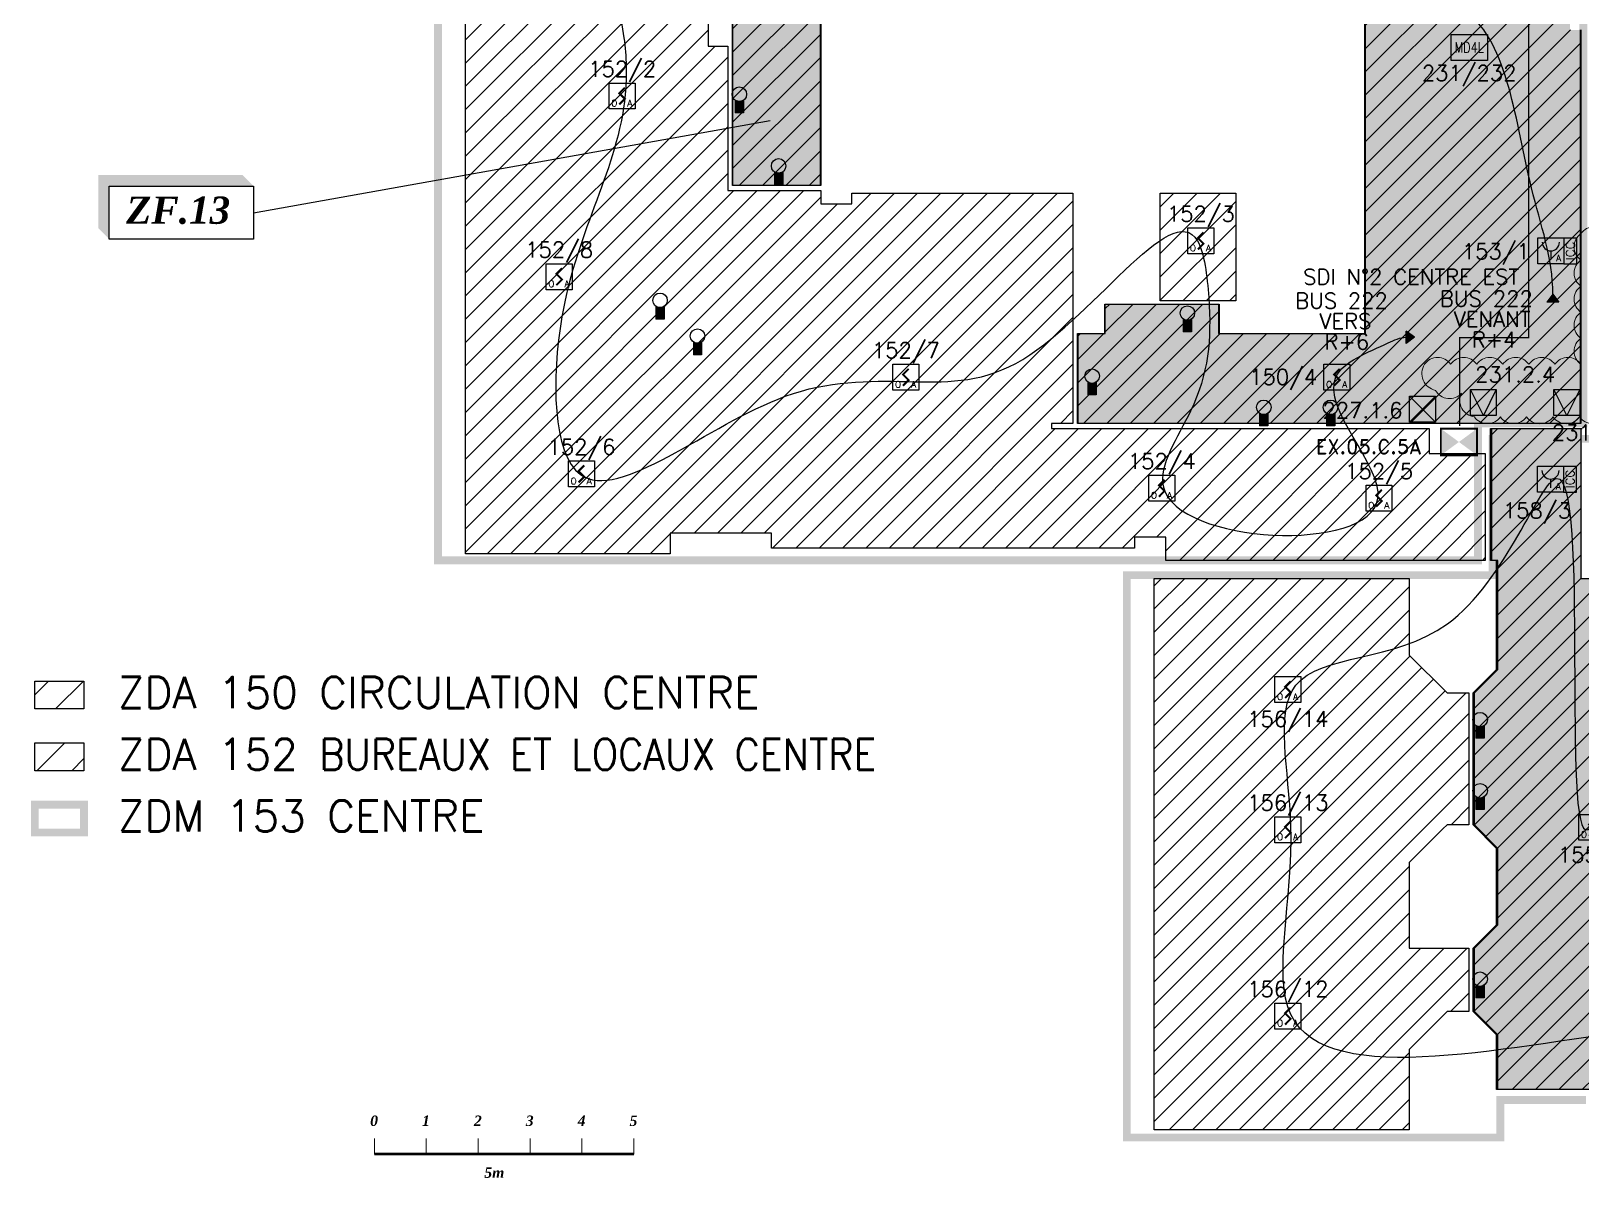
# Model space of a CAD drawing. Header units: millimetres. Extents: x 122.9 to 199.4, y 0.7 to 81.4.
# Drawn here: x 122.9 to 152.77, y 5.15 to 27.26 of the extents above; entities that cross this region are included whole.
import ezdxf
from ezdxf.enums import TextEntityAlignment as Align

# ---------------------------------------------------------------- set-up
doc = ezdxf.new("R2010")
doc.units = ezdxf.units.MM
doc.linetypes.add('CONTINU', pattern=[0])
doc.linetypes.add('SLD', pattern=[0])
for name, color, linetype in [('ATEIS MISE EN SECURITE', 7, 'Continuous'), ('ATEIS ZONES MES', 7, 'Continuous'), ('JCC-ADRESSAGE', 6, 'Continuous'), ('JCC-ALARME GENERALE SELECTIVE', 3, 'Continuous'), ('JCC-CCF', 6, 'Continuous'), ('JCC-DECLENCHEUR MANUEL AVEC ISOLATEUR', 5, 'Continuous'), ('JCC-ELEMENT DEPORTE_4 L DAS', 1, 'Continuous'), ('JCC-FILERIE SDI', 6, 'Continuous'), ('JCC-INDICATEUR ACTION', 1, 'Continuous'), ('JCC-LOCAUX', 4, 'Continuous'), ('JCC-OPTIQUE_A', 1, 'Continuous'), ('JCC-UAE-SDI', 7, 'Continuous'), ('JCC-VENTOUSE_PCF', 1, 'Continuous'), ('JCC-ZONING ZDA-ZDM', 5, 'Continuous')]:
    doc.layers.add(name, color=color, linetype=linetype)
doc.layers.add('JCC-MD4L', color=1, linetype='Continuous', lineweight=0)
doc.styles.add('HELVL', font='ROMAND.SHX')
doc.styles.add('LOCAUX', font='romans.shx', dxfattribs={"width": 0.75})
doc.styles.add('ROMANC9', font='')
doc.styles.get("Standard").update_dxf_attribs({"font": 'romans.shx'})
doc.styles.add('TEXTE', font='romans.shx')
doc.styles.get('ROMANC9').set_extended_font_data('Times New Roman', italic=True, bold=True)
pattern_1 = [(45, (130.7682, 5.9324), (-0.2245064, 0.2245064), [])]

# ---------------------------------------------------------------- blocks, each defined once
blk = doc.blocks.new('optique_a')
at = {"layer": 'JCC-OPTIQUE_A', "color": 0}
blk.add_lwpolyline([(-2.5, 2.5), (2.5, 2.5), (2.5, -2.5), (-2.5, -2.5)], close=True, dxfattribs=at)
at = {"layer": 'JCC-OPTIQUE_A', "color": 0, "const_width": 0.385}
blk.add_lwpolyline([(0.54, 1.63), (-0.54, 0.54), (0.54, -0.54), (-0.54, -1.63)], dxfattribs=at)
at = {"layer": 'JCC-ADRESSAGE', "style": 'TEXTE'}
blk.add_attdef('ADRESSE', text='', height=3, dxfattribs=at).set_placement((0, 5), align=Align.MIDDLE)
at = {"layer": 'JCC-LOCAUX', "style": 'LOCAUX', "width": 0.85, "flags": 8}
for p in [(0, 13.75), (0, 11.25), (0, 8.75)]:
    blk.add_attdef('PIECE', text='', height=1.75, dxfattribs=at).set_placement(p, align=Align.MIDDLE)
at = {"layer": 'JCC-OPTIQUE_A', "color": 0}
for s, p in [('O', (-1.5, -2)), ('A', (1.5, -2))]:
    blk.add_text(s, height=1.25, dxfattribs=at).set_placement(p, align=Align.CENTER)
blk = doc.blocks.new('alarme générale selective')
at = {"layer": 'JCC-ALARME GENERALE SELECTIVE', "color": 0}
for p, q in [((2.5, -2.5), (-2.5, 2.5)), ((-2.5, -2.5), (2.5, 2.5))]:
    blk.add_line(p, q, dxfattribs=at)
blk.add_lwpolyline([(-2.5, 2.5), (2.5, 2.5), (2.5, -2.5), (-2.5, -2.5)], close=True, dxfattribs=at)
at = {"layer": 'JCC-ADRESSAGE', "style": 'TEXTE'}
blk.add_attdef('ADRESSE', text='', height=3, dxfattribs=at).set_placement((0, 5), align=Align.MIDDLE)
at = {"layer": 'JCC-LOCAUX', "style": 'LOCAUX', "width": 0.85, "flags": 8}
for p in [(0, 13.75), (0, 11.25), (0, 8.75)]:
    blk.add_attdef('PIECE', text='', height=1.75, dxfattribs=at).set_placement(p, align=Align.MIDDLE)
blk = doc.blocks.new('ventouse PCF')
at = {"layer": 'JCC-VENTOUSE_PCF'}
blk.add_hatch(color=0, dxfattribs=at).paths.add_polyline_path([(0, -2.5), (2.5, 2.5), (-2.5, 2.5)])
at = {"layer": 'JCC-VENTOUSE_PCF', "color": 0}
for p, q in [((0, -2.5), (-2.5, 2.5)), ((2.5, 2.5), (0, -2.5))]:
    blk.add_line(p, q, dxfattribs=at)
blk.add_lwpolyline([(-2.5, 2.5), (2.5, 2.5), (2.5, -2.5), (-2.5, -2.5)], close=True, dxfattribs=at)
at = {"layer": 'JCC-ADRESSAGE', "style": 'TEXTE'}
blk.add_attdef('ADRESSE', text='', height=3, dxfattribs=at).set_placement((0, 5), align=Align.MIDDLE)
at = {"layer": 'JCC-LOCAUX', "style": 'LOCAUX', "width": 0.85, "flags": 8}
for p in [(0, 13.75), (0, 11.25), (0, 8.75)]:
    blk.add_attdef('PIECE', text='', height=1.75, dxfattribs=at).set_placement(p, align=Align.MIDDLE)
blk = doc.blocks.new('déclencheur manuel avec isolateur')
at = {"layer": 'JCC-DECLENCHEUR MANUEL AVEC ISOLATEUR', "color": 0}
for p, q in [((2.5, 2.5), (5.02, 2.5)), ((5.02, -2.5), (5.02, 2.5)), ((0, 0), (0, -1.66)), ((2.5, -2.5), (5.02, -2.5))]:
    blk.add_line(p, q, dxfattribs=at)
blk.add_lwpolyline([(-2.5, 2.5), (2.5, 2.5), (2.5, -2.5), (-2.5, -2.5)], close=True, dxfattribs=at)
blk.add_arc((0, 1.66), 1.66, 180, 0, dxfattribs=at)
at = {"layer": 'JCC-ADRESSAGE', "style": 'TEXTE'}
blk.add_attdef('ADRESSE', text='', height=3, dxfattribs=at).set_placement((0, 5), align=Align.MIDDLE)
at = {"layer": 'JCC-DECLENCHEUR MANUEL AVEC ISOLATEUR', "color": 0}
blk.add_text('ICC', height=1.668, rotation=90, dxfattribs=at).set_placement((3.76, 0), align=Align.MIDDLE_CENTER)
blk.add_text('A', height=1.25, dxfattribs=at).set_placement((1.5, -2), align=Align.CENTER)
at = {"layer": 'JCC-LOCAUX', "style": 'LOCAUX', "width": 0.85, "flags": 8}
for p in [(0, 13.75), (0, 11.25), (0, 8.75)]:
    blk.add_attdef('PIECE', text='', height=1.75, dxfattribs=at).set_placement(p, align=Align.MIDDLE)
blk = doc.blocks.new('indicateur action')
at = {"layer": 'JCC-INDICATEUR ACTION'}
blk.add_hatch(color=0, dxfattribs=at).paths.add_polyline_path([(0.8, -0.05, -0.315344), (-0.8, -0.05), (-0.8, -2.5), (0.8, -2.5)])
at = {"layer": 'JCC-INDICATEUR ACTION', "color": 0}
for p, q in [((-0.8, -0.05), (-0.8, -2.5)), ((0.8, -2.5), (-0.8, -2.5)), ((0.8, -0.05), (0.8, -2.5))]:
    blk.add_line(p, q, dxfattribs=at)
blk.add_circle((0, 1.1), 1.4, dxfattribs=at)
at = {"layer": 'JCC-ADRESSAGE', "style": 'TEXTE'}
blk.add_attdef('ADRESSE', text='', height=3, dxfattribs=at).set_placement((0, 5), align=Align.MIDDLE)
at = {"layer": 'JCC-LOCAUX', "lineweight": 0, "style": 'LOCAUX', "width": 0.75, "flags": 8}
for p in [(0, 13.75), (0, 11.25), (0, 8.75)]:
    blk.add_attdef('PIECE', text='', height=1.75, dxfattribs=at).set_placement(p, align=Align.MIDDLE)
blk = doc.blocks.new('MD4L')
at = {"layer": 'JCC-ELEMENT DEPORTE_4 L DAS', "color": 0}
blk.add_lwpolyline([(-3.5, 2.5), (3.5, 2.5), (3.5, -2.5), (-3.5, -2.5)], close=True, dxfattribs=at)
at = {"layer": 'JCC-ADRESSAGE', "style": 'TEXTE'}
blk.add_attdef('ADRESSE', text='', height=3, dxfattribs=at).set_placement((0, 5), align=Align.MIDDLE)
at = {"layer": 'JCC-ELEMENT DEPORTE_4 L DAS', "color": 0, "width": 0.8}
blk.add_text('MD4L', height=2, dxfattribs=at).set_placement((0, 0), align=Align.MIDDLE_CENTER)
blk = doc.blocks.new('ECHELLE')
at = {"linetype": 'Continuous', "lineweight": 20}
for p, q in [((0, 3), (0, 0)), ((10, 0), (10, 3)), ((20, 0), (20, 3)), ((30, 0), (30, 3)), ((40, 0), (40, 3)), ((50, 0), (50, 3))]:
    blk.add_line(p, q, dxfattribs=at)
at = {"linetype": 'Continuous', "lineweight": 20, "const_width": 0.5, "flags": 128}
blk.add_lwpolyline([(0, 0), (50, 0)], dxfattribs=at)
at = {"linetype": 'Continuous', "style": 'ROMANC9'}
for s, p in [('0', (-0.83, 5.42)), ('1', (9.17, 5.42)), ('2', (19.17, 5.42)), ('3', (29.17, 5.42)), ('4', (39.17, 5.42)), ('5', (49.17, 5.42)), ('5m', (21.17, -4.58))]:
    blk.add_text(s, height=2, dxfattribs=at).set_placement(p)
blk = doc.blocks.new("VOLETS D'EXTRACTION DE DESENFUMAGE")
at = {"color": 1, "linetype": 'SLD', "const_width": 0.373}
blk.add_lwpolyline([(0, 5.12), (0, 0), (6.97, 0), (6.97, 5.12)], close=True, dxfattribs=at)
at = {"color": 1, "linetype": 'SLD'}
blk.add_solid([(0, 5.12), (0, 0), (6.97, 0), (6.97, 5.12)], dxfattribs=at)

msp = doc.modelspace()

# ---------------------------------------------------------------- hatches: boundary and pattern name
at = {"layer": 'ATEIS ZONES MES'}
h = msp.add_hatch(dxfattribs=at)
h.set_pattern_fill('DOTS', color=1, scale=0.1, style=0)
h.set_pattern_definition([(0, (156.5689, 5.93238), (0.079375, 0.15875), [0, -0.15875])])
h.paths.add_polyline_path([(136.419, 30.763), (138.159, 30.763), (138.159, 30.759), (138.259, 30.759), (138.259, 31.132), (141.679, 31.132), (145.953, 31.132), (145.953, 31.383), (147.503, 31.383), (148.077, 31.383), (152.184, 31.382), (152.184, 31.182), (152.659, 31.182), (152.659, 31.308), (152.732, 31.308), (152.729, 27.982), (152.559, 27.982), (152.559, 27.282), (152.759, 27.282), (152.759, 22.707), (152.759, 19.698), (143.07, 19.698), (143.07, 21.432), (143.594, 21.432), (143.595, 21.998), (145.787, 21.998), (145.789, 21.998), (145.789, 21.432), (148.609, 21.432), (148.609, 27.532), (138.109, 27.532), (138.109, 24.283), (136.419, 24.283)])
h = msp.add_hatch(dxfattribs=at)
h.set_pattern_fill('DOTS', color=3, scale=0.1, style=0)
h.set_pattern_definition([(0, (75.34654, 5.93238), (0.079375, 0.15875), [0, -0.15875])])
h.paths.add_polyline_path([(172.845, 24.077), (172.775, 24.077), (172.775, 16.716), (175.139, 16.717), (175.139, 15.037), (175.139, 15.007), (174.979, 15.007), (174.515, 14.507), (172.845, 14.507), (172.845, 10.507), (171.245, 10.507), (171.245, 10.907), (169.265, 10.907), (168.815, 10.457), (166.275, 10.457), (165.825, 10.907), (161.965, 10.907), (161.615, 10.457), (159.076, 10.457), (158.626, 10.907), (154.915, 10.907), (154.465, 10.457), (153.045, 10.457), (153.045, 6.857), (151.17, 6.857), (151.17, 7.912), (150.72, 8.362), (150.72, 9.582), (151.17, 10.032), (151.17, 11.507), (150.72, 11.962), (150.72, 14.502), (151.17, 14.952), (151.17, 17.057), (151.055, 17.057), (151.055, 19.598), (152.795, 19.598), (152.795, 16.707), (153.045, 16.707), (153.045, 12.807), (170.795, 12.807), (170.795, 21.132), (153.045, 21.132), (153.045, 23.283), (154.465, 23.283), (154.915, 22.833), (158.626, 22.833), (159.076, 23.283), (161.615, 23.283), (161.965, 22.833), (165.825, 22.833), (166.275, 23.283), (168.815, 23.283), (169.265, 22.833), (171.145, 22.833), (171.145, 26.257), (171.245, 26.257), (171.245, 26.707), (172.845, 26.707)])
at = {"layer": 'JCC-FILERIE SDI'}
for points in [[(152.231, 22.188), (152.113, 22.032), (152.349, 22.032)], [(149.562, 21.357), (149.406, 21.475), (149.406, 21.239)]]:
    msp.add_hatch(color=3, dxfattribs=at).paths.add_polyline_path(points)
at = {"layer": 'JCC-ZONING ZDA-ZDM'}
h = msp.add_hatch(dxfattribs=at)
h.set_pattern_fill('ANSI31', color=201, scale=0.1, style=0)
h.set_pattern_definition(pattern_1)
edge = h.paths.add_edge_path()
edge.add_line((131.273, 31.308), (131.318, 31.308))
edge.add_line((131.318, 31.308), (131.318, 31.182))
edge.add_line((131.318, 31.182), (131.818, 31.182))
edge.add_line((131.818, 31.182), (131.818, 31.383))
edge.add_line((131.818, 31.383), (136.328, 31.383))
edge.add_line((136.328, 31.383), (136.328, 28.963))
edge.add_line((136.328, 28.963), (135.848, 28.963))
edge.add_line((135.848, 28.963), (135.848, 27.783))
edge.add_line((135.848, 27.783), (135.948, 27.783))
edge.add_line((135.948, 27.783), (135.948, 26.967))
edge.add_line((135.948, 26.967), (136.328, 26.967))
edge.add_line((136.328, 26.967), (136.328, 24.183))
edge.add_line((136.328, 24.183), (138.118, 24.183))
edge.add_line((138.118, 24.183), (138.118, 23.932))
edge.add_line((138.118, 23.932), (138.718, 23.932))
edge.add_line((138.718, 23.932), (138.718, 24.132))
edge.add_line((138.718, 24.132), (142.979, 24.132))
edge.add_line((142.979, 24.132), (142.979, 19.698))
edge.add_line((142.979, 19.698), (142.568, 19.698))
edge.add_line((142.568, 19.698), (142.568, 19.598))
edge.add_line((142.568, 19.598), (149.848, 19.598))
edge.add_line((149.848, 19.598), (149.848, 19.118))
edge.add_line((149.848, 19.118), (150.928, 19.118))
edge.add_line((150.928, 19.118), (150.928, 17.057))
edge.add_line((150.928, 17.057), (144.768, 17.057))
edge.add_line((144.768, 17.057), (144.768, 17.061))
edge.add_line((144.768, 17.061), (144.768, 17.507))
edge.add_line((144.768, 17.507), (144.168, 17.507))
edge.add_line((144.168, 17.507), (144.168, 17.295))
edge.add_line((144.168, 17.295), (137.168, 17.295))
edge.add_line((137.168, 17.295), (137.168, 17.582))
edge.add_line((137.168, 17.582), (136.968, 17.582))
edge.add_line((136.968, 17.582), (136.922, 17.582))
edge.add_line((136.922, 17.582), (135.218, 17.582))
edge.add_line((135.218, 17.582), (135.218, 17.182))
edge.add_line((135.218, 17.182), (131.273, 17.182))
edge.add_line((131.273, 17.182), (131.273, 31.308))
h = msp.add_hatch(dxfattribs=at)
h.set_pattern_fill('ANSI31', color=113, scale=0.1, style=0)
h.set_pattern_definition(pattern_1)
h.paths.add_polyline_path([(136.428, 30.763), (138.168, 30.763), (138.168, 30.759), (138.268, 30.759), (138.268, 31.132), (141.688, 31.132), (145.963, 31.132), (145.963, 31.383), (147.513, 31.383), (148.086, 31.383), (152.193, 31.382), (152.193, 31.182), (152.668, 31.182), (152.668, 31.308), (152.741, 31.308), (152.738, 27.982), (152.568, 27.982), (152.568, 27.282), (152.768, 27.282), (152.768, 22.707), (152.768, 19.698), (143.079, 19.698), (143.079, 21.432), (143.604, 21.432), (143.604, 21.998), (145.796, 21.998), (145.798, 21.998), (145.798, 21.432), (148.618, 21.432), (148.618, 27.532), (138.118, 27.532), (138.118, 24.283), (136.428, 24.283)])
h = msp.add_hatch(dxfattribs=at)
h.set_pattern_fill('ANSI31', color=11, scale=0.1, style=0)
h.set_pattern_definition(pattern_1)
h.paths.add_polyline_path([(172.818, 24.077), (172.748, 24.077), (172.748, 16.716), (175.112, 16.717), (175.112, 15.037), (175.112, 15.007), (174.952, 15.007), (174.488, 14.507), (172.818, 14.507), (172.818, 10.507), (171.218, 10.507), (171.218, 10.907), (169.238, 10.907), (168.788, 10.457), (166.248, 10.457), (165.798, 10.907), (161.938, 10.907), (161.588, 10.457), (159.048, 10.457), (158.598, 10.907), (154.888, 10.907), (154.438, 10.457), (153.018, 10.457), (153.018, 6.857), (151.143, 6.857), (151.143, 7.912), (150.693, 8.362), (150.693, 9.582), (151.143, 10.032), (151.143, 11.507), (150.693, 11.962), (150.693, 14.502), (151.143, 14.952), (151.143, 17.057), (151.028, 17.057), (151.028, 19.598), (152.768, 19.598), (152.768, 16.707), (153.018, 16.707), (153.018, 12.807), (170.768, 12.807), (170.768, 21.132), (153.018, 21.132), (153.018, 23.283), (154.438, 23.283), (154.888, 22.833), (158.598, 22.833), (159.048, 23.283), (161.588, 23.283), (161.938, 22.833), (165.798, 22.833), (166.248, 23.283), (168.788, 23.283), (169.238, 22.833), (171.118, 22.833), (171.118, 26.257), (171.218, 26.257), (171.218, 26.707), (172.818, 26.707)])
h = msp.add_hatch(dxfattribs=at)
h.set_pattern_fill('ANSI31', color=201, scale=0.1, style=0)
h.set_pattern_definition(pattern_1)
h.paths.add_polyline_path([(144.663, 24.132), (146.118, 24.132), (146.118, 22.058), (144.663, 22.058)])
h = msp.add_hatch(dxfattribs=at)
h.set_pattern_fill('ANSI31', color=174, scale=0.1, style=0)
h.set_pattern_definition(pattern_1)
h.paths.add_polyline_path([(144.548, 16.707), (149.463, 16.707), (149.463, 15.232), (150.193, 14.502), (150.613, 14.502), (150.613, 11.962), (150.193, 11.962), (150.111, 11.88), (149.463, 11.232), (149.463, 9.682), (149.463, 9.582), (150.613, 9.582), (150.613, 8.362), (150.193, 8.362), (149.463, 7.632), (149.463, 6.082), (144.548, 6.082)])
h = msp.add_hatch(dxfattribs=at)
h.set_pattern_fill('ANSI31', color=113, scale=0.15, style=0)
h.set_pattern_definition([(45, (123.61546, -1.05237), (-0.33676, 0.33676), [])])
h.paths.add_polyline_path([(122.972, 14.73), (123.918, 14.73), (123.918, 14.193), (122.972, 14.193)])
h = msp.add_hatch(dxfattribs=at)
h.set_pattern_fill('ANSI31', color=201, scale=0.15, style=0)
h.set_pattern_definition([(45, (123.61546, 0.1379), (-0.33676, 0.33676), [])])
h.paths.add_polyline_path([(122.972, 13.54), (123.918, 13.54), (123.918, 13.002), (122.972, 13.002)])

# ---------------------------------------------------------------- linework, layer by layer
at = {"layer": 'ATEIS MISE EN SECURITE', "color": 3, "linetype": 'CONTINU', "const_width": 0.025}
msp.add_lwpolyline([(152.171, 29.444), (151.764, 29.444), (151.764, 21.352), (150.434, 21.352), (150.434, 19.649)], dxfattribs=at)
at = {"layer": 'ATEIS ZONES MES', "color": 1}
msp.add_line((127.186, 23.756), (137.146, 25.533), dxfattribs=at)
for points in [[(138.109, 27.532), (138.109, 24.283), (136.419, 24.283), (136.419, 30.763)], [(152.759, 27.282), (152.759, 22.707), (152.759, 19.698), (143.07, 19.698), (143.07, 21.432), (143.594, 21.432), (143.595, 21.998), (145.787, 21.998), (145.789, 21.998), (145.789, 21.432), (148.609, 21.432), (148.609, 27.532)]]:
    msp.add_lwpolyline(points, dxfattribs=at)
at = {"layer": 'ATEIS ZONES MES', "color": 1, "linetype": 'CONTINU'}
msp.add_lwpolyline([(124.406, 23.246), (124.406, 24.27), (127.186, 24.268), (127.186, 23.245)], close=True, dxfattribs=at)
at = {"layer": 'ATEIS ZONES MES', "color": 3}
msp.add_lwpolyline([(153.045, 6.857), (151.17, 6.857), (151.17, 7.912), (150.72, 8.362), (150.72, 9.582), (151.17, 10.032), (151.17, 11.507), (150.72, 11.962), (150.72, 14.502), (151.17, 14.952), (151.17, 17.057), (151.055, 17.057), (151.055, 19.598), (152.795, 19.598)], dxfattribs=at)
at = {"layer": 'ATEIS ZONES MES', "color": 1, "linetype": 'CONTINU'}
for points in [[(126.976, 24.484), (124.196, 24.485), (124.406, 24.275)], [(124.196, 24.485), (124.196, 23.456), (124.406, 24.275)], [(124.196, 23.456), (124.406, 23.246), (124.406, 24.275)], [(124.406, 24.275), (127.186, 24.274), (126.976, 24.484)]]:
    msp.add_solid(points, dxfattribs=at)
at = {"layer": 'JCC-CCF', "lineweight": 0}
msp.add_lwpolyline([(153.248, 19.823, -0.520567), (152.745, 19.823, -0.520567), (152.234, 19.823, -0.520567), (151.722, 19.823, -0.520567), (151.22, 19.823, -0.520567), (150.718, 19.823, -0.520567), (150.471, 20.279, -0.520567), (149.969, 20.334, -0.520567), (149.758, 20.836, -0.520567), (150.261, 20.836, -0.520567), (150.763, 20.836, -0.520567), (151.266, 20.836, -0.520567), (151.768, 20.836, -0.520567), (152.27, 20.836, -0.520567), (152.773, 20.836, -0.520567), (152.773, 21.338, -0.520567), (152.773, 21.84, -0.520567), (152.773, 22.342, -0.520567), (152.773, 22.844, -0.520567), (152.773, 23.356, -0.520567), (153.275, 23.356, -0.520567)], format="xyb", dxfattribs=at)
at = {"layer": 'JCC-FILERIE SDI', "color": 3}
for p, q in [((152.231, 22.188), (152.113, 22.032)), ((152.231, 22.188), (152.113, 22.032)), ((152.231, 22.188), (152.349, 22.032)), ((152.231, 22.188), (152.349, 22.032)), ((152.349, 22.032), (152.113, 22.032)), ((152.349, 22.032), (152.113, 22.032)), ((149.406, 21.239), (149.406, 21.475)), ((149.562, 21.357), (149.406, 21.475)), ((149.406, 21.239), (149.406, 21.475)), ((149.562, 21.357), (149.406, 21.475)), ((149.562, 21.357), (149.406, 21.239)), ((149.562, 21.357), (149.406, 21.239))]:
    msp.add_line(p, q, dxfattribs=at)
at = {"layer": 'JCC-FILERIE SDI', "color": 3, "start_tangent": (0, 1), "end_tangent": (1, 0)}
msp.add_spline([(152.231, 22.188), (151.819, 24.237), (150.564, 27.631), (144.876, 28.618), (143.257, 30.783), (140.828, 29.799), (137.879, 28.602), (133.475, 29.689), (133.934, 28.705), (134.198, 27.783), (134.326, 27.131), (134.35, 26.037), (133.131, 21.754), (133.486, 18.711), (137.436, 20.22), (139.799, 20.504), (141.878, 20.854), (145.38, 23.216), (145.598, 22.122), (145.248, 19.935), (144.723, 18.47), (148.859, 18.252), (148.049, 20.592), (149.056, 21.248), (149.406, 21.357)], degree=3, dxfattribs=at)
at = {"layer": 'JCC-FILERIE SDI', "color": 5, "start_tangent": (0, 1), "end_tangent": (0, 1)}
msp.add_spline([(154.555, 20.466), (155.429, 20.619), (154.466, 22.124), (154.187, 25.483), (155.486, 22.564), (157.34, 22.101), (159.01, 25.367), (161.305, 25.53), (166.336, 25.53), (167.309, 22.054), (168.631, 25.483), (171.761, 23.352), (172.181, 19.474), (173.109, 16.485), (174.293, 11.987), (168.473, 8.187), (166.572, 8.164), (161.588, 8.025), (159.177, 8.094), (154.238, 8.048), (147.183, 8.302), (147.183, 11.94), (147.276, 14.651), (150.197, 15.832), (152.307, 18.636), (152.91, 11.87), (154.788, 14.929), (157.454, 14.79), (160.12, 14.882), (163.737, 14.929), (162.972, 11.87), (168.049, 14.882), (171.92, 13.4), (169.54, 18.686), (163.906, 18.941), (160.15, 18.779), (156.505, 18.601), (156.858, 19.335)], degree=3, dxfattribs=at)
at = {"layer": 'JCC-ZONING ZDA-ZDM', "color": 17, "const_width": 0.15}
msp.add_lwpolyline([(152.968, 31.215), (153.148, 31.215), (153.148, 28.157), (152.818, 28.157), (152.818, 19.698), (150.789, 19.694), (150.789, 17.057), (130.743, 17.057), (130.743, 31.232), (136.028, 31.232), (136.028, 30.573), (138.336, 30.573), (138.336, 31), (145.812, 30.99), (145.854, 30.99), (145.854, 31.215), (153.148, 31.215)], dxfattribs=at)
at = {"layer": 'JCC-ZONING ZDA-ZDM', "color": 201}
for points in [[(135.948, 27.783), (135.948, 26.967), (136.328, 26.967), (136.328, 24.183), (138.118, 24.183), (138.118, 23.932), (138.718, 23.932), (138.718, 24.132), (142.979, 24.132), (142.979, 19.698), (142.568, 19.698), (142.568, 19.598), (149.848, 19.598), (149.848, 19.118), (150.928, 19.118), (150.928, 17.057), (144.768, 17.057), (144.768, 17.061), (144.768, 17.507), (144.168, 17.507), (144.168, 17.295), (137.168, 17.295), (137.168, 17.582), (136.968, 17.582), (136.922, 17.582), (135.218, 17.582), (135.218, 17.182), (131.273, 17.182), (131.273, 31.308)], [(144.663, 24.132), (146.118, 24.132), (146.118, 22.058), (144.663, 22.058), (144.663, 24.132)]]:
    msp.add_lwpolyline(points, dxfattribs=at)
at = {"layer": 'JCC-ZONING ZDA-ZDM', "color": 113}
for points in [[(138.118, 27.532), (138.118, 24.283), (136.428, 24.283), (136.428, 30.763)], [(152.768, 27.282), (152.768, 22.707), (152.768, 19.698), (143.079, 19.698), (143.079, 21.432), (143.604, 21.432), (143.604, 21.998), (145.796, 21.998), (145.798, 21.998), (145.798, 21.432), (148.618, 21.432), (148.618, 27.532)]]:
    msp.add_lwpolyline(points, dxfattribs=at)
at = {"layer": 'JCC-ZONING ZDA-ZDM', "color": 1, "const_width": 0.15}
msp.add_lwpolyline([(153.118, 19.401), (151.068, 19.401), (151.068, 16.772), (144.018, 16.772), (144.018, 5.932), (151.218, 5.932), (151.218, 6.657), (152.868, 6.657)], dxfattribs=at)
at = {"layer": 'JCC-ZONING ZDA-ZDM', "color": 11}
msp.add_lwpolyline([(153.018, 6.857), (151.143, 6.857), (151.143, 7.912), (150.693, 8.362), (150.693, 9.582), (151.143, 10.032), (151.143, 11.507), (150.693, 11.962), (150.693, 14.502), (151.143, 14.952), (151.143, 17.057), (151.028, 17.057), (151.028, 19.598), (152.768, 19.598), (152.768, 16.707), (153.018, 16.707)], dxfattribs=at)
at = {"layer": 'JCC-ZONING ZDA-ZDM', "color": 174}
msp.add_lwpolyline([(144.548, 16.707), (149.463, 16.707), (149.463, 15.232), (150.193, 14.502), (150.613, 14.502), (150.613, 11.962), (150.193, 11.962), (150.111, 11.88), (149.463, 11.232), (149.463, 9.682), (149.463, 9.582), (150.613, 9.582), (150.613, 8.362), (150.193, 8.362), (149.463, 7.632), (149.463, 6.082), (144.548, 6.082), (144.548, 16.707)], dxfattribs=at)
at = {"layer": 'JCC-ZONING ZDA-ZDM', "color": 113}
msp.add_lwpolyline([(122.972, 14.73), (123.918, 14.73), (123.918, 14.193), (122.972, 14.193)], close=True, dxfattribs=at)
at = {"layer": 'JCC-ZONING ZDA-ZDM', "color": 201}
msp.add_lwpolyline([(122.972, 13.54), (123.918, 13.54), (123.918, 13.002), (122.972, 13.002)], close=True, dxfattribs=at)
at = {"layer": 'JCC-ZONING ZDA-ZDM', "color": 17, "const_width": 0.15}
msp.add_lwpolyline([(122.972, 12.349), (123.918, 12.349), (123.918, 11.812), (122.972, 11.812)], close=True, dxfattribs=at)

# ---------------------------------------------------------------- block references
at = {"xscale": 0.1, "yscale": 0.1, "zscale": 0.1}
msp.add_blockref('ECHELLE', (129.517, 5.615), dxfattribs=at)
at = {"layer": 'ATEIS MISE EN SECURITE', "linetype": 'Continuous', "xscale": 0.1, "yscale": 0.1, "zscale": 0.1}
msp.add_blockref("VOLETS D'EXTRACTION DE DESENFUMAGE", (150.072, 19.083), dxfattribs=at)
at = {"layer": 'JCC-ALARME GENERALE SELECTIVE', "lineweight": 0}
ref = msp.add_blockref('alarme générale selective', (149.719, 19.969), dxfattribs=dict(at, xscale=0.1000000000000014, yscale=0.1000000000000014))
ref.add_attrib('ADRESSE', '227.1.6', dxfattribs={"layer": 'JCC-ADRESSAGE', "height": 0.3, "style": 'TEXTE'}).set_placement((148.559, 19.949), align=Align.MIDDLE)
at = {"layer": 'JCC-DECLENCHEUR MANUEL AVEC ISOLATEUR'}
ref = msp.add_blockref('déclencheur manuel avec isolateur', (152.192, 23.022), dxfattribs=dict(at, xscale=0.1000000000000014, yscale=0.1000000000000014))
ref.add_attrib('ADRESSE', '153/1', dxfattribs={"layer": 'JCC-ADRESSAGE', "height": 0.3, "style": 'TEXTE'}).set_placement((151.129, 22.991), align=Align.MIDDLE)
ref = msp.add_blockref('déclencheur manuel avec isolateur', (152.186, 18.623), dxfattribs=dict(at, xscale=0.1000000000000014, yscale=0.1000000000000014))
ref.add_attrib('ADRESSE', '158/3', dxfattribs={"layer": 'JCC-ADRESSAGE', "height": 0.3, "style": 'TEXTE'}).set_placement((151.925, 17.997), align=Align.MIDDLE)
at = {"layer": 'JCC-INDICATEUR ACTION', "lineweight": 0, "xscale": 0.1000000000000014, "yscale": 0.1000000000000014}
for p in [(136.55, 25.931), (137.307, 24.55), (135.022, 21.959), (145.186, 21.714), (135.744, 21.271), (143.35, 20.498), (146.659, 19.897), (147.946, 19.897), (150.829, 13.878), (150.829, 12.507), (150.829, 8.876)]:
    msp.add_blockref('indicateur action', p, dxfattribs=at)
at = {"layer": 'JCC-MD4L', "lineweight": 0}
ref = msp.add_blockref('MD4L', (150.619, 26.943), dxfattribs=dict(at, xscale=0.1000000000000014, yscale=0.1000000000000014))
ref.add_attrib('ADRESSE', '231/232', dxfattribs={"layer": 'JCC-ADRESSAGE', "height": 0.3, "style": 'TEXTE'}).set_placement((150.619, 26.428), align=Align.MIDDLE)
at = {"layer": 'JCC-OPTIQUE_A', "lineweight": 0}
for p, xscale, yscale, values in [((134.29, 26.007), 0.1000000000000014, 0.1000000000000014, {'ADRESSE': '152/2'}), ((145.443, 23.214), 0.1000000000000014, 0.1000000000000014, {'ADRESSE': '152/3'}), ((133.077, 22.524), 0.09999999999999432, 0.09999999999999432, {'ADRESSE': '152/8'}), ((139.759, 20.586), 0.09999999999999432, 0.09999999999999432, {'ADRESSE': '152/7'}), ((133.506, 18.723), 0.09999999999999432, 0.09999999999999432, {'ADRESSE': '152/6'}), ((144.692, 18.448), 0.1000000000000014, 0.1000000000000014, {'ADRESSE': '152/4'}), ((148.88, 18.255), 0.1000000000000014, 0.1000000000000014, {'ADRESSE': '152/5'}), ((147.123, 11.866), 0.1000000000000014, 0.1000000000000014, {'ADRESSE': '156/13'}), ((147.123, 8.274), 0.1000000000000014, 0.1000000000000014, {'ADRESSE': '156/12'})]:
    msp.add_blockref('optique_a', p, dxfattribs=dict(at, xscale=xscale, yscale=yscale)).add_auto_attribs(values)
ref = msp.add_blockref('optique_a', (148.069, 20.586), dxfattribs=dict(at, xscale=0.09999999999999432, yscale=0.09999999999999432))
ref.add_attrib('ADRESSE', '150/4', dxfattribs={"layer": 'JCC-ADRESSAGE', "height": 0.3, "style": 'TEXTE'}).set_placement((147.033, 20.572), align=Align.MIDDLE)
ref = msp.add_blockref('optique_a', (147.123, 14.567), dxfattribs=dict(at, xscale=0.1000000000000014, yscale=0.1000000000000014))
ref.add_attrib('ADRESSE', '156/14', dxfattribs={"layer": 'JCC-ADRESSAGE', "height": 0.3, "style": 'TEXTE'}).set_placement((147.123, 13.979), align=Align.MIDDLE)
ref = msp.add_blockref('optique_a', (152.981, 11.912), dxfattribs=dict(at, xscale=0.09999999999999432, yscale=0.09999999999999432))
ref.add_attrib('ADRESSE', '155/4', dxfattribs={"layer": 'JCC-ADRESSAGE', "height": 0.3, "style": 'TEXTE'}).set_placement((152.981, 11.361), align=Align.MIDDLE)
at = {"layer": 'JCC-VENTOUSE_PCF', "lineweight": 0}
ref = msp.add_blockref('ventouse PCF', (150.891, 20.1), dxfattribs=dict(at, xscale=0.1000000000000014, yscale=0.1000000000000014))
ref.add_attrib('ADRESSE', '231.2.4', dxfattribs={"layer": 'JCC-ADRESSAGE', "height": 0.3, "style": 'TEXTE'}).set_placement((151.506, 20.64), align=Align.MIDDLE)
ref = msp.add_blockref('ventouse PCF', (152.502, 20.1), dxfattribs=dict(at, xscale=0.1000000000000014, yscale=0.1000000000000014))
ref.add_attrib('ADRESSE', '231.2.3', dxfattribs={"layer": 'JCC-ADRESSAGE', "height": 0.3, "style": 'TEXTE'}).set_placement((152.981, 19.52), align=Align.MIDDLE)

# ---------------------------------------------------------------- texts
at = {"layer": 'ATEIS MISE EN SECURITE', "color": 0, "style": 'HELVL'}
msp.add_text('EX.05.C.5A', height=0.2749, dxfattribs=at).set_placement((147.658, 19.112))
at = {"layer": 'ATEIS ZONES MES', "insert": (124.732, 24.07), "char_height": 0.525, "width": 10.93839, "attachment_point": 1, "rotation": 359.9802}
msp.add_mtext('{\\fTimes New Roman|b1|i1|c0|p18;ZF.13}', dxfattribs=at)
at = {"layer": 'JCC-FILERIE SDI', "color": 3}
for s, p in [('BUS 222', (147.266, 21.911)), ('BUS 222', (150.055, 21.951)), ('VERS', (147.73, 21.517)), ('VENANT', (150.321, 21.556)), ('R+6', (147.829, 21.123)), ('R+4', (150.667, 21.162))]:
    msp.add_text(s, height=0.3, dxfattribs=at).set_placement(p)
at = {"layer": 'JCC-UAE-SDI', "color": 3}
msp.add_text('SDI N°2 CENTRE EST', height=0.3, dxfattribs=at).set_placement((147.416, 22.371))
at = {"layer": 'JCC-ZONING ZDA-ZDM', "color": 113, "insert": (124.57, 14.81), "char_height": 0.6, "width": 18.5478, "attachment_point": 1}
msp.add_mtext('ZDA 150 CIRCULATION CENTRE', dxfattribs=at)
at = {"layer": 'JCC-ZONING ZDA-ZDM', "color": 201, "insert": (124.57, 13.62), "char_height": 0.6, "width": 18.5478, "attachment_point": 1}
msp.add_mtext('ZDA 152 {\\W0.9;BUREAUX ET LOCAUX CENTRE}', dxfattribs=at)
at = {"layer": 'JCC-ZONING ZDA-ZDM', "color": 17, "insert": (124.57, 12.43), "char_height": 0.6, "width": 14.31703, "attachment_point": 1}
msp.add_mtext('ZDM 153 CENTRE', dxfattribs=at)

doc.saveas('drawing.dxf')
